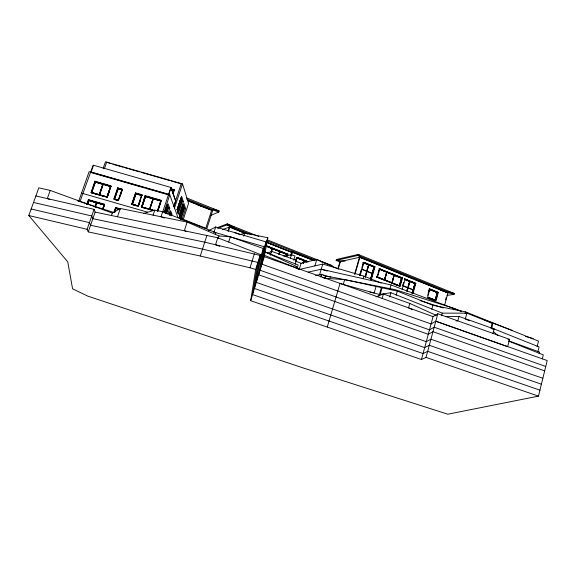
<?xml version="1.0" encoding="UTF-8"?>
<svg xmlns="http://www.w3.org/2000/svg" width="576" height="576" viewBox="0 0 576 576"><rect width="100%" height="100%" fill="white"/><g stroke="black" fill="none" stroke-linecap="round" stroke-linejoin="round"><path stroke-width="0.86" d="M341.021 283.824L379.426 294.48L390.917 292.738L442.318 313.142L466.862 313.142L492.307 323.338L492.026 328.147L539.086 346.918L537.883 351.785M208.512 230.753L215.676 226.98L266.047 241.913L261.965 264.218L431.078 323.95L435.794 321.214L547.2 360.554L538.474 396.13L426.024 357.394L421.438 359.525L250.675 300.701L255.672 269.467L260.035 255.413L204.725 242.179L92.858 218.678L91.757 215.978L33.523 202.457M260.035 255.413L254.455 288.475L424.67 347.609L429.3 345.276L541.397 384.214M35.878 195.948L94.068 209.34L95.141 212.098L217.764 237.787L261.108 254.786L256.342 282.391L426.276 341.676L430.927 339.235L542.851 378.281M111.463 215.467L112.298 213.048L120.326 208.462L187.157 222.113L218.988 235.944L230.35 236.786L263.347 248.544L258.689 274.802L428.278 334.274L432.965 331.711L544.666 370.879M545.753 366.451L434.182 327.211L429.48 329.846L260.093 270.259L264.01 248.501L266.047 241.913M260.093 270.259L264.326 246.758L215.878 232.675L162.684 211.738L154.771 210.139L143.935 213.365M250.675 300.701L264.29 256.687L267.84 237.737L244.793 233.021L239.782 234.749M264.686 251.777L296.323 266.335L296.021 267.948L299.081 269.15M539.086 353.75L539.51 352.037L508.723 340.848M542.311 358.913L543.305 354.888L508.824 341.222M537.098 346.802L538.502 341.129L465.559 311.868L432.878 305.28L397.318 291.103L344.65 279.612L323.892 278.194M421.438 359.525L433.066 316.606L437.818 313.747L509.544 339.314L507.672 346.702L435.794 321.214M491.004 328.37L492.307 323.338M492.941 333.396L494.086 328.961L458.993 316.411L445.853 316.519M458.993 316.411L457.812 320.875L456.055 320.875M465.12 313.531L465.559 311.868M466.862 313.142L465.3 319.061L469.411 320.695M453.665 309.859L454.046 308.412L395.114 289.649L325.778 275.875L321.674 274.255L315.511 275.551M445.579 299.909L446.278 297.302M441.655 315.605L442.318 313.142M444.636 305.273L447.97 292.882L359.935 257.17L340.38 261.598L338.357 268.488M340.322 262.08L336.168 260.417L336.442 259.474L358.2 254.419L454.277 293.472L454.025 294.422L446.947 295.366M426.024 357.394L437.818 313.747M431.77 309.362L432.878 305.28M427.925 297.36L435.154 300.254L437.22 292.63L438.35 292.363L436.147 300.47L427.687 297.079L429.905 288.95L438.35 292.363M435.11 300.607L437.314 292.507M435.298 300.578L437.494 292.478L429.062 289.073M435.449 300.564L437.652 292.457L429.221 289.051M435.629 300.535L437.832 292.435L429.394 289.022L429.905 288.95M428.285 292.795L428.976 290.246M428.285 293.083L429.055 290.232M427.738 295.322L429.134 290.225M412.466 293.213L415.181 283.378L404.453 279.036M375.941 296.878L383.386 293.983L409.788 303.437L408.564 307.858L412.61 309.672M412.639 293.184L415.361 283.349L404.626 279.007L415.865 283.27L413.143 293.112M407.858 287.618L409.658 281.405L407.93 287.604M407.066 291.06L408.082 287.935L407.146 291.053M408.074 287.705L409.867 281.491L408.146 287.69M412.121 293.083L413.129 289.958L402.653 285.84M412.056 293.839L414.857 283.428L415.865 283.27M412.315 293.234L415.03 283.399L404.302 279.065M396.166 295.236L397.318 291.103M377.741 274.363L377.006 276.955L399.269 285.876L401.573 278.143L379.354 269.165M399.341 285.869L401.515 278.114M399.42 286.207L401.71 278.021L379.058 268.862M399.564 286.186L401.854 277.992L379.202 268.834M399.636 286.517L402.25 277.178M399.247 286.236L400.241 286.078L402.53 277.877L379.375 268.805L402.466 278.136L401.969 278.222M403.013 284.81L403.704 282.298M402.869 285.574L403.733 282.47M402.134 289.627L405.122 278.921M389.909 288.936L391.025 284.954L321.242 269.244L308.174 272.117M384.689 279.95L386.878 272.203L384.545 279.972L391.961 282.866L394.135 275.141L392.033 282.974L399.269 285.876M391.889 282.881L394.063 275.155L386.734 272.232M392.105 282.967L394.207 275.256L401.501 278.158M389.75 296.906L390.917 292.738M378.965 296.114L381.283 287.914M380.232 294.358L382.097 287.784M384.394 279.871L386.662 272.117L384.466 279.864L377.078 276.941M382.14 298.418L383.386 293.983M378.23 272.642L378.965 270.058M377.028 277.049L379.109 270.029M377.006 276.955L377.51 276.962L379.858 268.704M376.042 286.459L374.177 293.018L369.814 292.061M365.076 276.89L366.725 271.375M365.213 276.862L366.797 271.361L361.57 269.266L359.755 275.566M368.525 264.874L366.725 271.145L368.669 264.845L363.312 262.764L374.083 267.034L372.146 273.319M365.299 276.977L366.948 271.462M372.29 273.298L366.948 271.231L368.82 264.946M365.436 276.955L367.02 271.447L372.218 273.535L370.649 279.036M370.505 279.058L374.011 267.048L368.748 264.96L366.948 271.231M370.67 279.346L374.227 266.904L363.161 262.433M370.814 279.324L374.371 266.875L363.305 262.404M370.98 279.288L374.537 266.846L362.995 262.469M371.218 280.037L375.012 266.746L363.931 262.267L360.094 275.594M359.705 274.889L360.425 272.39M360.295 273.226L361.274 270.065M362.023 267.365L363.384 262.75L362.095 267.451M363.247 278.734L363.996 276.149L322.776 264.082L300.074 269.287M354.564 274.219L359.467 257.27L413.438 279.158M355.025 274.126L359.935 257.17M327.305 326.93L340.027 283.378L264.29 256.687M343.231 284.472L344.65 279.612M337.925 268.574L339.948 261.698M324.95 278.676L325.778 275.875M331.625 266.594L331.92 265.615L267.091 239.789M322.776 264.082L319.622 274.687L321.372 275.083M320.846 277.063L321.674 274.255M314.892 265.889L316.807 259.481L338.861 269.222M298.008 269.395L298.354 268.236L295.848 267.3M299.203 269.489L301.068 263.282L316.807 259.481M302.998 263.002L303.84 260.582L303.127 262.973M303.228 263.095L304.013 260.69L307.21 261.914M303.358 263.066L303.948 260.705L307.08 261.95M293.724 260.222L295.02 255.931L291.463 254.887L283.68 256.075M295.834 259.978L296.597 257.436L307.224 261.648M295.668 261L297.166 257.292L308.621 261.835M295.726 260.986L296.755 257.782L303.84 260.582M295.884 261.526L297.166 257.292M295.178 264.262L296.359 260.359L271.541 251.316L267.552 253.289M295.834 267.948L296.323 266.335M297.302 267.818L298.152 264.996L264.564 251.77M286.495 256.126L287.1 254.498L265.457 245.83M286.632 256.104L287.143 254.412L287.964 254.196L287.453 255.888M286.776 256.068L287.287 254.376L265.594 245.786M286.898 256.039L287.41 254.347L265.716 245.75M287.042 255.996L287.554 254.304L265.853 245.707M290.678 255.578L291.722 252.137L292.55 251.914L314.892 260.798M291.089 255.47L292.133 252.029L313.632 260.575M290.419 258.322L291.463 254.887M291.557 255.197L292.55 251.914M278.856 254.009L279.713 251.575L278.914 253.987M279.086 254.095L279.943 251.662L279.151 254.081M271.166 251.87L272.275 248.63L271.224 251.856M270.331 255.24L271.541 251.316M271.404 251.964L272.513 248.724L279.648 251.59M258.991 261.612L261.108 254.786M260.726 256.975L263.347 248.544M262.778 251.741L264.326 246.758M265.334 245.83L267.84 237.737M94.068 209.34L87.113 229.306L88.265 231.883L200.261 256.01L250.027 267.775L254.405 253.721M243.785 236.225L244.793 233.021M228.737 241.877L230.35 236.786M228.031 231.242L229.356 227.066M228.398 231.106L229.73 226.93L247.86 234.144M186.271 197.777L219.139 210.982L218.801 212.026L210.622 215.467M213.826 232.718L215.676 226.98M215.352 234.331L215.878 232.675M217.764 237.787L215.554 244.699L219.73 246.326M218.182 238.464L218.988 235.944M205.819 228.254L211.68 210.132L211.313 210.29M200.261 256.01L206.95 235.296M180.763 219.506L184.478 208.231L183.37 204.84M181.922 219.838L185.63 208.562L183.989 203.486L179.338 217.534M183.01 220.32L188.568 203.422L182.52 183.881L105.458 161.791L103.154 168.394M187.157 222.113L184.37 230.609L186.005 231.314M176.998 209.808L180.216 199.901M177.149 209.772L180.67 199.13M177.178 209.858L181.649 196.272L183.37 201.578L179.028 214.74L177.235 209.635M179.381 205.834L180.734 201.722M177.638 212.472L181.166 201.622L180.612 199.951M177.588 213.041L181.346 201.672M177.761 213.091L181.519 201.722L180.54 199.145M177.991 212.58L181.642 201.521L180.648 198.49M178.387 212.753L182.189 201.24L180.95 197.446M179.395 216.598L182.83 206.172M179.424 216.677L182.858 206.258M181.728 212.731L183.053 208.706M180.108 218.83L183.946 208.505L180.382 219.334M180.281 218.88L183.65 208.649M165.686 213.502L167.537 207.943L166.723 205.805M165.881 213.559L167.724 208.001M172.829 192.974L173.959 189.583L171.439 188.863M166.068 213.61L167.918 208.058L166.802 205.438M172.922 192.931L173.743 190.354M166.09 213.725L168.048 207.842L167.177 205.546M173.239 192.499L174.082 189.958L171.569 189.238M173.282 192.622L174.125 190.087L171.612 189.367M173.326 192.737L174.168 190.202M166.81 213.012L168.487 207.972L167.328 204.912M167.782 214.214L169.74 208.332L168.019 203.746L164.902 213.12M169.229 214.834L170.611 210.658L171.936 214.178L171.389 215.827M169.726 215.352L170.273 213.703L169.74 212.292M170.158 215.474L170.705 213.826L169.906 211.709M173.578 206.842L181.303 183.535L181.426 183.917L171.137 180.965M174.204 205.654L175.91 200.542M174.521 208.022L182.52 183.881M157.284 211.349L161.006 200.225L145.066 195.638L141.48 207.115M157.298 211.5L160.783 200.952L153.302 198.799L149.774 209.282L153.986 210.593M157.759 211.054L160.891 201.398M157.802 211.162L160.985 201.643M162.684 211.738L161.006 216.77L164.333 218.074M162.691 211.954L170.885 187.517L175.241 200.03M158.09 191.902L168.66 194.875L171.115 187.51L93.175 165.139L79.963 201.643M163.973 212.321L169.79 194.854L89.114 171.67L78.689 201.276M165.046 211.457L166.91 205.862M164.974 212.306L167.069 205.826M149.479 209.246L141.962 207.029L149.508 209.304L153.007 198.763L145.505 196.553L141.991 207.086M149.825 209.39L153.302 198.799M153.094 215.15L154.771 210.139M141.538 207.245L145.231 196.02L161.158 200.606M141.588 207.36L145.339 196.272L161.251 200.851M141.653 207.49L145.404 196.402L145.066 195.638M142.013 207.144L145.505 196.553M141.883 194.724L138.118 205.826L131.731 203.99L135.511 192.895L141.883 194.724L141.25 197.482M132.401 204.278L138.168 205.985L141.689 195.458L135.965 193.81L132.43 204.329L137.376 205.805M138.19 206.042L141.689 195.458M138.29 206.201L140.71 199.066M138.946 204.854L140.234 200.786M137.491 205.97L131.918 204.365L135.691 193.277L142.049 195.106M132.307 203.81L135.806 193.529M132.379 203.904L134.611 197.345M132.458 204.386L135.965 193.81M113.918 212.371L115.603 207.49L119.83 208.706M122.148 189.05L118.339 200.131L113.882 198.842L117.698 187.769L122.342 189.439L119.354 198.137M114.408 211.925L115.805 207.857L120.031 209.074M121.99 189.792L118.426 200.297L122.047 189.907L118.181 188.69L114.646 199.253L117.698 200.131M114.48 212.054L115.877 207.986L120.096 209.203M114.538 212.162L115.934 208.094M114.61 212.285L116.006 208.224L115.603 207.49M120.427 195.646L122.414 189.576L117.972 188.294L114.156 199.354M114.646 212.63L116.086 208.39L119.153 209.29M117.497 216.734L120.326 208.462M118.03 188.41L114.221 199.469L116.446 200.11M114.581 198.749L118.102 188.546L117.698 187.769M88.265 231.883L95.141 212.098M102.622 209.11L104.314 204.228L88.38 199.634L86.674 204.502M107.093 197.208L110.707 185.753L94.838 181.188L91.202 192.629L95.069 181.591L110.916 186.149L107.093 197.208L92.038 192.866M102.751 209.066L103.889 205.776M106.956 196.942L110.57 186.502L103.118 184.356L99.554 194.904L107.014 197.057L110.599 186.559M102.816 209.182L103.925 205.826M103.118 208.663L104.314 204.228M103.198 208.793L104.602 204.732L88.697 200.146L87.278 204.199M107.165 197.338L110.988 186.286L95.148 181.728L91.282 192.758M107.23 197.453L109.289 191.506M104.364 168.746L106.668 162.137L111.154 163.771M94.946 206.82L96.379 202.702L88.906 200.542L96.415 202.759L94.982 206.87M91.433 193.01L95.357 182.124L102.802 184.27L99.238 194.81L102.83 184.327M95.263 206.906L96.696 202.788L104.177 204.948M95.335 207.022L96.696 202.788M99.554 194.904L103.147 184.421L110.57 186.502M90.907 172.598L93.47 165.298M87.199 204.062L88.618 200.009L104.53 204.602M87.35 204.307L88.769 200.254L104.666 204.847M91.354 192.881L95.213 181.85L111.053 186.408M87.761 203.832L88.848 200.39L88.38 199.634M87.826 203.947L88.942 200.599M112.298 213.048L50.227 190.426L47.304 198.576L49.824 199.49M538.474 396.13L447.826 414.209L303.768 368.136L87.797 296.122L72.576 288.814L67.745 261.85L28.8 215.539L38.815 187.834L50.227 190.426M217.188 227.722L227.196 223.891L258.775 236.477M217.699 228.391L226.872 224.906L251.813 234.828M222.768 229.522L229.73 226.93M293.062 252.396L292.234 252.619L268.056 243.007M296.755 257.782L303.718 260.618M361.642 269.021L366.869 271.116M374.062 266.94L375.012 266.746M401.04 278.136L402.53 277.877M447.97 292.882L415.08 279.828M435.154 300.254L428.004 297.353M492.437 329.083L494.086 328.961M507.938 339.408L509.544 339.314M345.06 261.13L336.168 260.417L357.919 255.398L454.025 294.422L440.28 290.167M399.586 273.766L401.249 273.967M323.114 275.479L330.977 277.265M31.169 208.994L89.438 222.631L90.562 225.274L202.493 249.084L257.861 262.433L252.569 294.581L423.058 353.563L427.666 351.331L539.935 390.161M28.8 215.539L87.113 229.306M525.427 336.413L533.232 338.573M112.867 164.261L123.156 167.206M124.87 167.702L127.44 168.437M129.154 168.926L139.435 171.878M141.149 172.368L169.423 180.475M171.655 189.475L174.211 190.332L173.959 189.583M171.158 189.554L173.765 190.404L171.18 189.612M91.123 171.986L168.638 194.263M91.469 172.692L144.641 187.97M146.038 188.438L156.65 191.419M181.008 200.902L183.37 201.578M122.342 189.439L117.9 188.158L114.084 199.224L117.058 200.081M142.114 195.242L135.756 193.414L131.983 204.494L136.757 205.87M145.289 196.157L161.208 200.736M118.771 188.626L122.472 189.691M136.598 193.759L142.164 195.358M98.626 182.945L100.289 183.427M118.836 188.762L121.795 189.612M136.663 193.889L138.254 194.35M140.638 195.034L142.222 195.487M148.752 197.366L155.448 199.296M157.118 199.778L159.631 200.498M122.047 189.907L118.238 188.813M135.994 193.867L141.739 195.574M145.534 196.61L153.029 198.821L149.508 209.304M153.324 198.857L160.783 200.952M183.319 207.9L185.63 208.562M166.687 205.711L167.098 205.913M167.674 207.734L168.048 207.842M168.487 207.972L169.74 208.332M167.537 207.943L167.918 208.058M169.474 213.473L171.936 214.178M169.776 213.804L170.143 213.912L169.51 212.242M90.972 192.24L106.877 196.826M141.307 206.748L154.764 210.622M99.202 194.753L91.706 192.542L95.386 182.189L102.802 184.27M99.49 194.789L106.985 196.999M118.397 200.239L114.646 199.253M149.774 209.282L153.965 210.535M92.606 192.902L99.238 194.81M142.322 207.36L153.238 210.506M92.117 193.003L104.659 196.618M142.38 207.49L146.628 208.807M148.255 209.182L150.775 209.909M81.562 193.118L147.506 212.134M92.196 201.355L103.068 204.494M96.768 202.903L104.242 205.063M116.136 208.476L119.196 209.362M321.242 269.244L327.262 271.001M250.027 267.775L255.672 269.467M448.265 291.614L454.277 293.472M420.041 300.571L443.182 307.937M77.774 200.923L113.566 212.4M213.3 209.038L219.139 210.982M197.957 205.07L218.801 212.026L186.746 199.159M340.027 283.378L433.066 316.606M320.227 261.374L331.92 265.615M285.71 249.926L314.928 260.532M322.754 277.337L325.922 278.518M391.025 284.954L461.47 311.357M484.956 320.155L512.626 330.53M263.909 255.154L295.373 267.502M182.678 219.139L206.842 228.658L212.695 210.542L187.855 200.578M265.414 245.261L287.964 254.196M297.151 257.832L307.094 261.677M265.723 246.118L272.218 248.645M279.821 251.698L287.042 254.513M295.373 261.036L301.068 263.282M266.782 240.79L315 259.978M230.184 227.398L245.851 233.626M266.782 242.222L292.651 252.504M266.839 242.424L284.89 249.602M234.533 232.466L240.314 234.756M296.748 257.4L307.375 261.612M363.996 276.149L381.182 283.003M402.718 285.595L413.194 289.721L414.907 283.529L404.604 279.367M188.33 201.074L210.492 209.959M377.51 276.962L400.241 286.078M376.855 277.078L379.289 278.057M380.916 278.705L384.97 280.332M386.59 280.98L398.758 285.854M428.537 297.792L434.686 300.254M376.711 277.106L379.145 278.078M380.772 278.734L384.826 280.354M393.739 283.932L397.8 285.559M428.378 297.806L432.223 299.347M454.046 308.412L461.513 311.407M429.365 289.375L437.378 292.608M379.21 269.194L386.59 272.131M404.453 279.389L409.579 281.419M409.723 281.52L414.828 283.543M429.214 289.397L437.299 292.622M391.342 274.219L393.768 275.198M395.388 275.846L399.427 277.481M409.788 303.437L436.421 315.482M245.549 233.626L226.872 224.906L227.196 223.891L234.497 227.318M362.095 258.271L357.919 255.398L358.2 254.419L359.59 255.377M493.351 331.502L497.844 335.527M94.838 181.188L95.292 181.987M110.707 185.753L110.916 186.149M131.731 203.99L131.918 204.365M135.511 192.895L135.871 193.666M168.516 194.486L168.66 194.875M169.79 194.854L178.099 217.98M179.676 216.569L180.533 219.01M171.115 187.51L175.774 200.938M182.758 205.862L183.823 208.699L182.952 207.007M182.83 205.121L183.946 208.505M407.714 287.87L406.858 290.974L407.714 287.87"/></g></svg>
